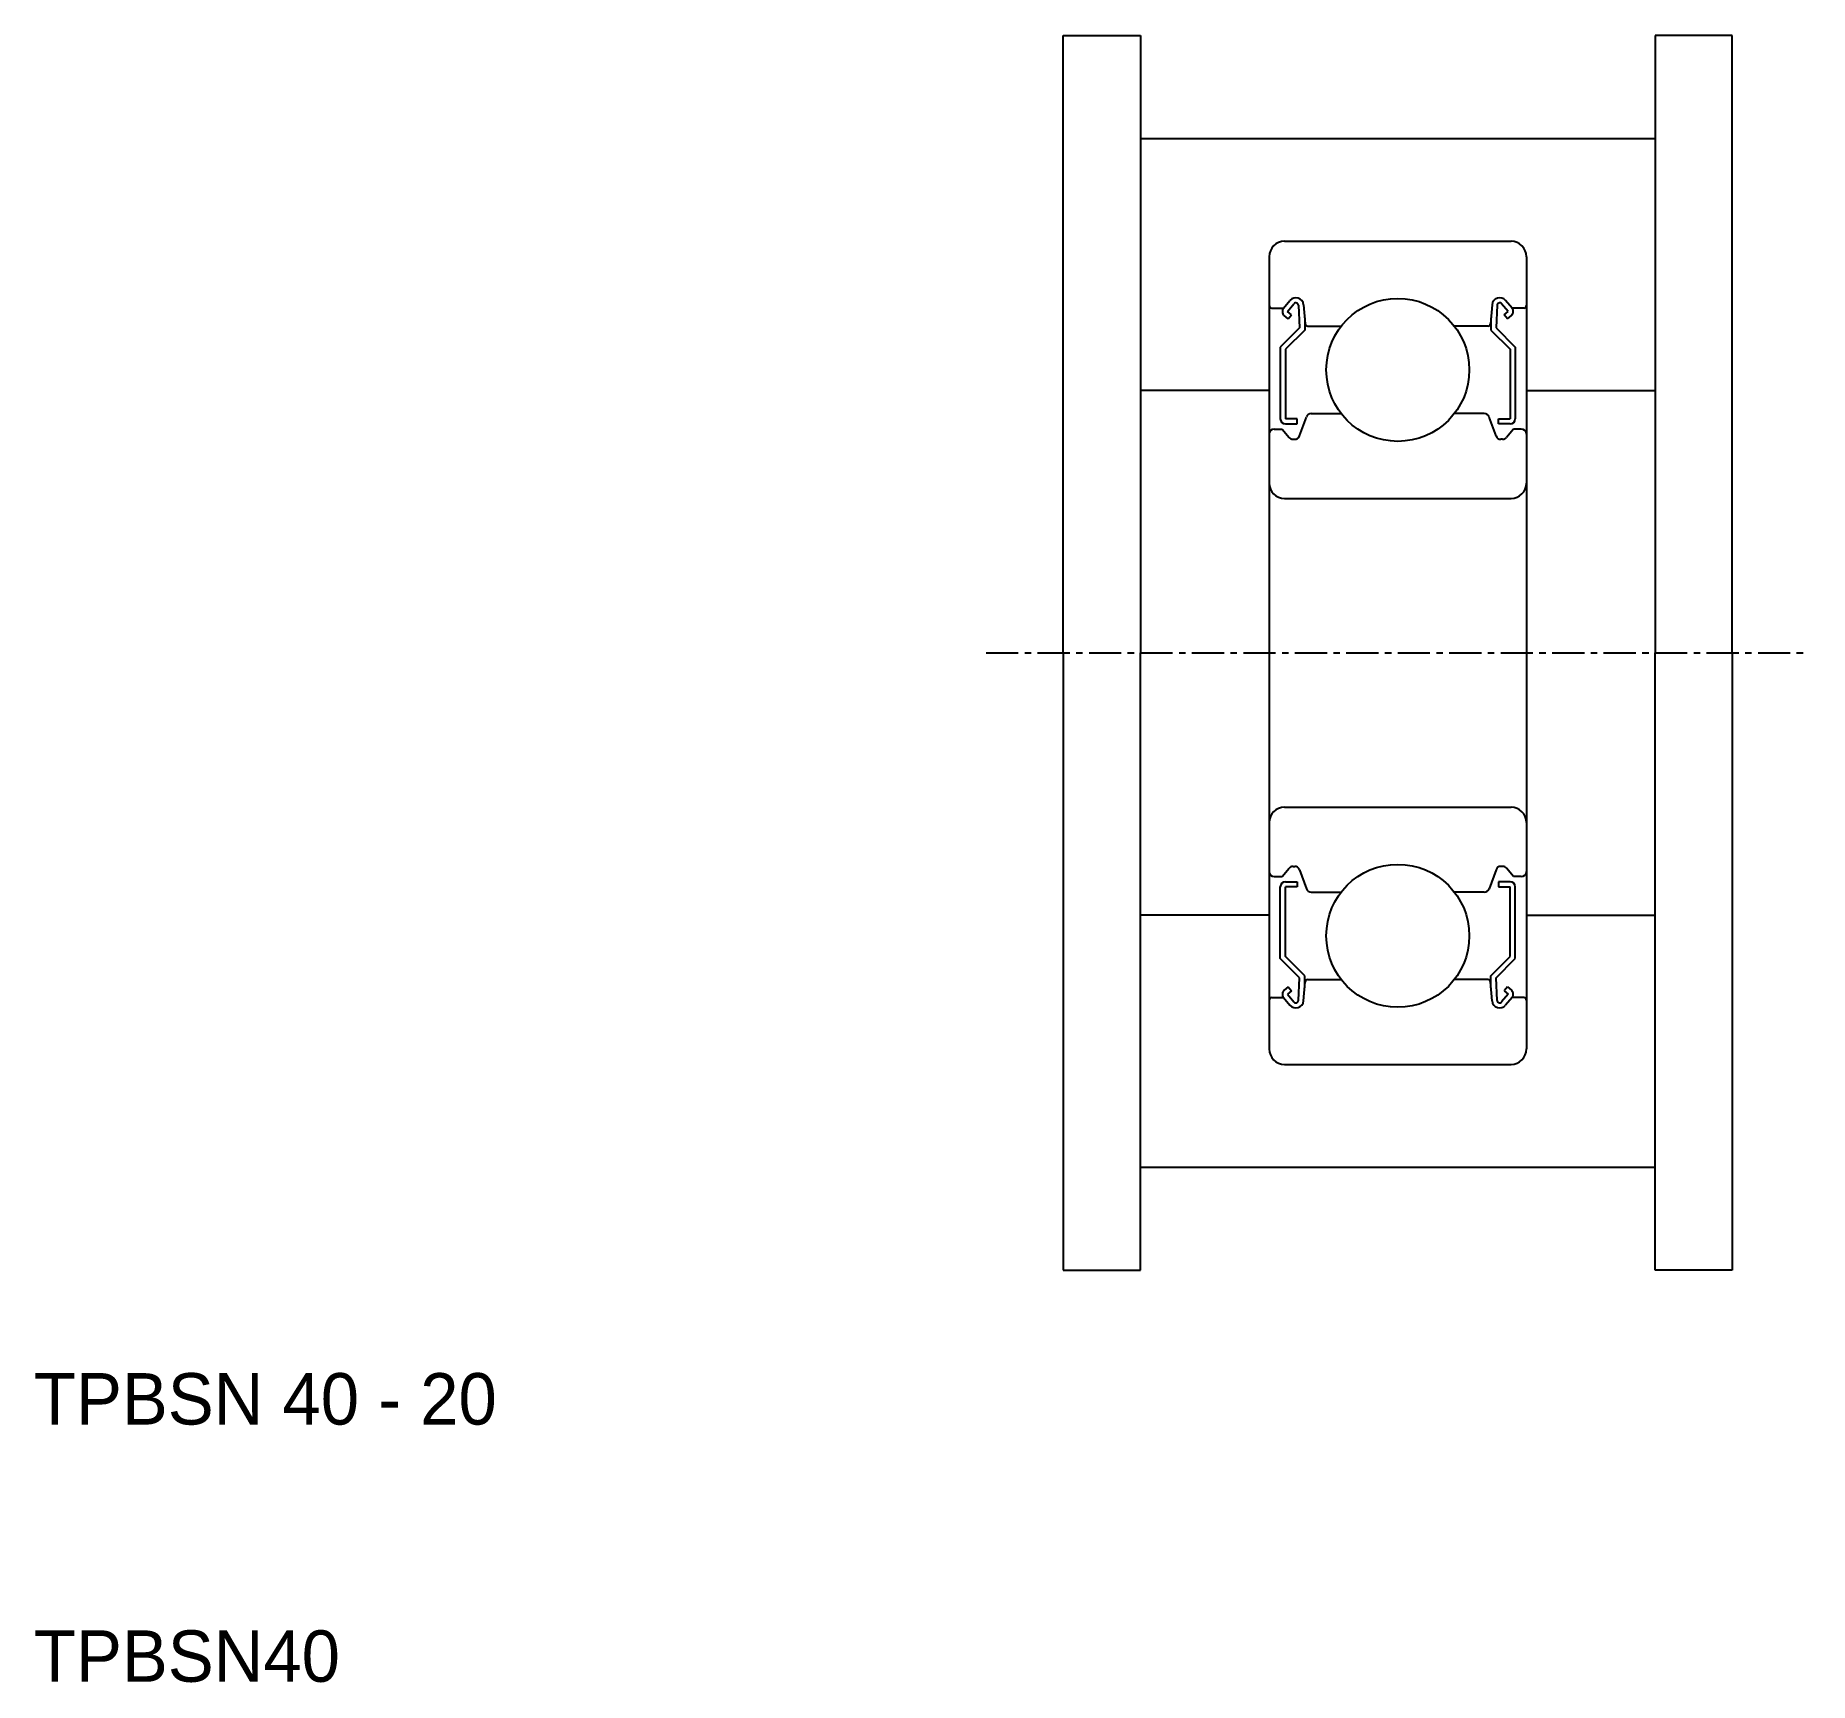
# Model space of a CAD drawing. Extents: x 115.3 to 184.2, y 79.8 to 143.8.
import ezdxf

# ---------------------------------------------------------------- set-up
doc = ezdxf.new("R2010")
doc.units = 0
doc.linetypes.add('CENTER', pattern=[2, 1.25, -0.25, 0.25, -0.25])
doc.linetypes.add('DASHED', pattern=[19.05, 12.7, -6.35])
doc.layers.get('0').update_dxf_attribs({"linetype": 'CONTINUOUS'})
doc.layers.add('CENTER', color=1, linetype='CENTER')

msp = doc.modelspace()

# ---------------------------------------------------------------- linework, layer by layer
for p, q in [((155.236, 119.821), (155.236, 143.821)), ((155.236, 143.821), (158.236, 143.821)), ((158.236, 143.821), (158.236, 139.821)), ((178.236, 143.821), (178.236, 139.821)), ((181.236, 143.821), (178.236, 143.821)), ((181.236, 119.821), (181.236, 143.821)), ((158.236, 139.821), (158.236, 119.821)), ((158.236, 139.821), (178.236, 139.821)), ((178.236, 139.821), (178.236, 119.821)), ((163.836, 135.821), (172.636, 135.821)), ((163.236, 135.221), (163.236, 104.421)), ((173.236, 135.221), (173.236, 104.421)), ((163.336, 133.221), (163.796, 133.221)), ((163.796, 133.221), (164.045, 133.518)), ((163.949, 133.092), (164.199, 133.39)), ((164.102, 132.964), (163.949, 133.092)), ((164.375, 133.331), (164.419, 132.454)), ((164.574, 133.352), (164.639, 132.612)), ((171.897, 133.352), (171.833, 132.612)), ((172.096, 133.331), (172.053, 132.454)), ((172.523, 133.092), (172.272, 133.39)), ((172.37, 132.964), (172.523, 133.092)), ((172.676, 133.221), (172.426, 133.518)), ((173.136, 133.221), (172.676, 133.221)), ((164.419, 132.454), (163.669, 131.704)), ((163.974, 132.811), (163.821, 132.939)), ((164.619, 132.371), (163.869, 131.621)), ((163.974, 132.811), (164.102, 132.964)), ((164.619, 132.841), (164.619, 132.371)), ((164.738, 132.521), (166.038, 132.521)), ((171.733, 132.521), (170.433, 132.521)), ((171.853, 132.841), (171.853, 132.371)), ((171.853, 132.371), (172.603, 131.621)), ((172.053, 132.454), (172.803, 131.704)), ((172.498, 132.811), (172.37, 132.964)), ((172.498, 132.811), (172.651, 132.939)), ((163.669, 131.704), (163.669, 128.921)), ((172.803, 131.704), (172.803, 128.921)), ((163.869, 131.621), (163.869, 128.921)), ((172.603, 131.621), (172.603, 128.921)), ((164.319, 128.921), (163.869, 128.921)), ((164.319, 128.721), (164.319, 128.921)), ((164.417, 128.252), (164.686, 128.989)), ((164.874, 129.121), (166.038, 129.121)), ((171.598, 129.121), (170.433, 129.121)), ((172.054, 128.252), (171.785, 128.989)), ((172.153, 128.921), (172.603, 128.921)), ((172.153, 128.721), (172.153, 128.921)), ((163.436, 128.521), (163.736, 128.521)), ((163.736, 128.521), (164.011, 128.192)), ((163.869, 128.721), (164.319, 128.721)), ((172.603, 128.721), (172.153, 128.721)), ((172.736, 128.521), (172.46, 128.192)), ((173.036, 128.521), (172.736, 128.521)), ((164.164, 128.121), (164.23, 128.121)), ((172.307, 128.121), (172.242, 128.121)), ((163.836, 125.821), (172.636, 125.821)), ((155.236, 119.821), (155.236, 95.821)), ((158.236, 99.821), (158.236, 119.821)), ((178.236, 99.821), (178.236, 119.821)), ((181.236, 119.821), (181.236, 95.821)), ((163.836, 113.821), (172.636, 113.821)), ((163.436, 111.121), (163.736, 111.121)), ((163.736, 111.121), (164.011, 111.449)), ((164.164, 111.521), (164.23, 111.521)), ((164.417, 111.389), (164.686, 110.652)), ((172.054, 111.389), (171.785, 110.652)), ((172.307, 111.521), (172.242, 111.521)), ((172.736, 111.121), (172.46, 111.449)), ((173.036, 111.121), (172.736, 111.121)), ((163.669, 107.938), (163.669, 110.721)), ((163.869, 110.921), (164.319, 110.921)), ((163.869, 108.021), (163.869, 110.721)), ((164.319, 110.721), (163.869, 110.721)), ((164.319, 110.921), (164.319, 110.721)), ((164.874, 110.521), (166.038, 110.521)), ((171.598, 110.521), (170.433, 110.521)), ((172.603, 110.921), (172.153, 110.921)), ((172.153, 110.921), (172.153, 110.721)), ((172.153, 110.721), (172.603, 110.721)), ((172.603, 108.021), (172.603, 110.721)), ((172.803, 107.938), (172.803, 110.721)), ((164.419, 107.188), (163.669, 107.938)), ((164.619, 107.271), (163.869, 108.021)), ((171.853, 107.271), (172.603, 108.021)), ((172.053, 107.188), (172.803, 107.938)), ((164.375, 106.311), (164.419, 107.188)), ((164.574, 106.29), (164.639, 107.03)), ((164.619, 106.801), (164.619, 107.271)), ((164.738, 107.121), (166.038, 107.121)), ((171.733, 107.121), (170.433, 107.121)), ((171.897, 106.29), (171.833, 107.03)), ((171.853, 106.801), (171.853, 107.271)), ((172.096, 106.311), (172.053, 107.188)), ((163.336, 106.421), (163.796, 106.421)), ((163.796, 106.421), (164.045, 106.123)), ((163.974, 106.831), (163.821, 106.703)), ((164.102, 106.678), (163.949, 106.55)), ((163.949, 106.55), (164.199, 106.252)), ((163.974, 106.831), (164.102, 106.678)), ((172.523, 106.55), (172.272, 106.252)), ((172.498, 106.831), (172.37, 106.678)), ((172.37, 106.678), (172.523, 106.55)), ((172.676, 106.421), (172.426, 106.123)), ((172.498, 106.831), (172.651, 106.703)), ((173.136, 106.421), (172.676, 106.421)), ((163.836, 103.821), (172.636, 103.821)), ((166.236, 103.821), (166.236, 103.821)), ((168.236, 103.821), (168.236, 103.821)), ((158.236, 99.821), (178.236, 99.821)), ((158.236, 95.821), (158.236, 99.821)), ((178.236, 95.821), (178.236, 99.821)), ((155.236, 95.821), (158.236, 95.821)), ((181.236, 95.821), (178.236, 95.821))]:
    msp.add_line(p, q)
at = {"color": 3, "linetype": 'DASHED'}
for p, q in [((163.236, 130.021), (158.236, 130.021)), ((173.236, 130.021), (178.236, 130.021)), ((163.236, 109.621), (158.236, 109.621)), ((173.236, 109.621), (178.236, 109.621))]:
    msp.add_line(p, q, dxfattribs=at)
for centre in [(168.236, 130.821), (168.236, 130.821), (168.236, 108.821), (168.236, 108.821)]:
    msp.add_circle(centre, 2.778)
for centre, radius, start, end in [((163.836, 135.221), 0.6, 90, 180), ((172.636, 135.221), 0.6, 0, 90), ((163.336, 133.321), 0.1, 180, 270), ((163.949, 133.092), 0.2, 140.00119, 230.08703), ((164.275, 133.326), 0.3, 4.99683, 140.00119), ((164.276, 133.326), 0.1, 2.81979, 140.00022), ((172.196, 133.326), 0.3, 39.99881, 175.00317), ((172.196, 133.326), 0.1, 39.99978, 177.18021), ((172.522, 133.092), 0.2, 309.91297, 39.99881), ((173.136, 133.321), 0.1, 270, 0), ((164.738, 132.621), 0.1, 184.99683, 270), ((171.733, 132.621), 0.1, 270, 355.00317), ((163.869, 128.921), 0.2, 180, 270), ((164.874, 128.921), 0.2, 90, 159.99165), ((171.598, 128.921), 0.2, 20.00835, 90), ((172.603, 128.921), 0.2, 270, 0), ((163.436, 128.321), 0.2, 90, 180), ((164.23, 128.321), 0.2, 270, 339.99165), ((172.242, 128.321), 0.2, 200.00835, 270), ((173.036, 128.321), 0.2, 0, 90), ((164.164, 128.321), 0.2, 219.9952, 270), ((172.307, 128.321), 0.2, 270, 320.0048), ((163.836, 126.421), 0.6, 180, 270), ((172.636, 126.421), 0.6, 270, 0), ((163.836, 113.221), 0.6, 90, 180), ((172.636, 113.221), 0.6, 0, 90), ((163.436, 111.321), 0.2, 180, 270), ((164.164, 111.321), 0.2, 90, 140.0048), ((164.23, 111.321), 0.2, 20.00835, 90), ((172.242, 111.321), 0.2, 90, 159.99165), ((172.307, 111.321), 0.2, 39.9952, 90), ((173.036, 111.321), 0.2, 270, 0), ((163.869, 110.721), 0.2, 90, 180), ((164.874, 110.721), 0.2, 200.00835, 270), ((171.598, 110.721), 0.2, 270, 339.99165), ((172.603, 110.721), 0.2, 0, 90), ((164.738, 107.021), 0.1, 90, 175.00317), ((171.733, 107.021), 0.1, 4.99683, 90), ((163.336, 106.321), 0.1, 90, 180), ((163.949, 106.549), 0.2, 129.91297, 219.99881), ((164.275, 106.316), 0.3, 219.99881, 355.00317), ((164.276, 106.316), 0.1, 219.99978, 357.18021), ((172.196, 106.316), 0.3, 184.99683, 320.00119), ((172.196, 106.316), 0.1, 182.81979, 320.00022), ((172.522, 106.549), 0.2, 320.00119, 50.08703), ((173.136, 106.321), 0.1, 0, 90), ((163.836, 104.421), 0.6, 180, 270), ((172.636, 104.421), 0.6, 270, 0)]:
    msp.add_arc(centre, radius, start, end)
at = {"layer": 'CENTER', "color": 1, "linetype": 'CENTER'}
msp.add_line((152.236, 119.821), (184.236, 119.821), dxfattribs=at)

# ---------------------------------------------------------------- texts
for s, p in [('TPBSN 40 - 20', (115.236, 89.821)), ('TPBSN40', (115.236, 79.821))]:
    msp.add_text(s, height=2).set_placement(p)

doc.saveas('drawing.dxf')
